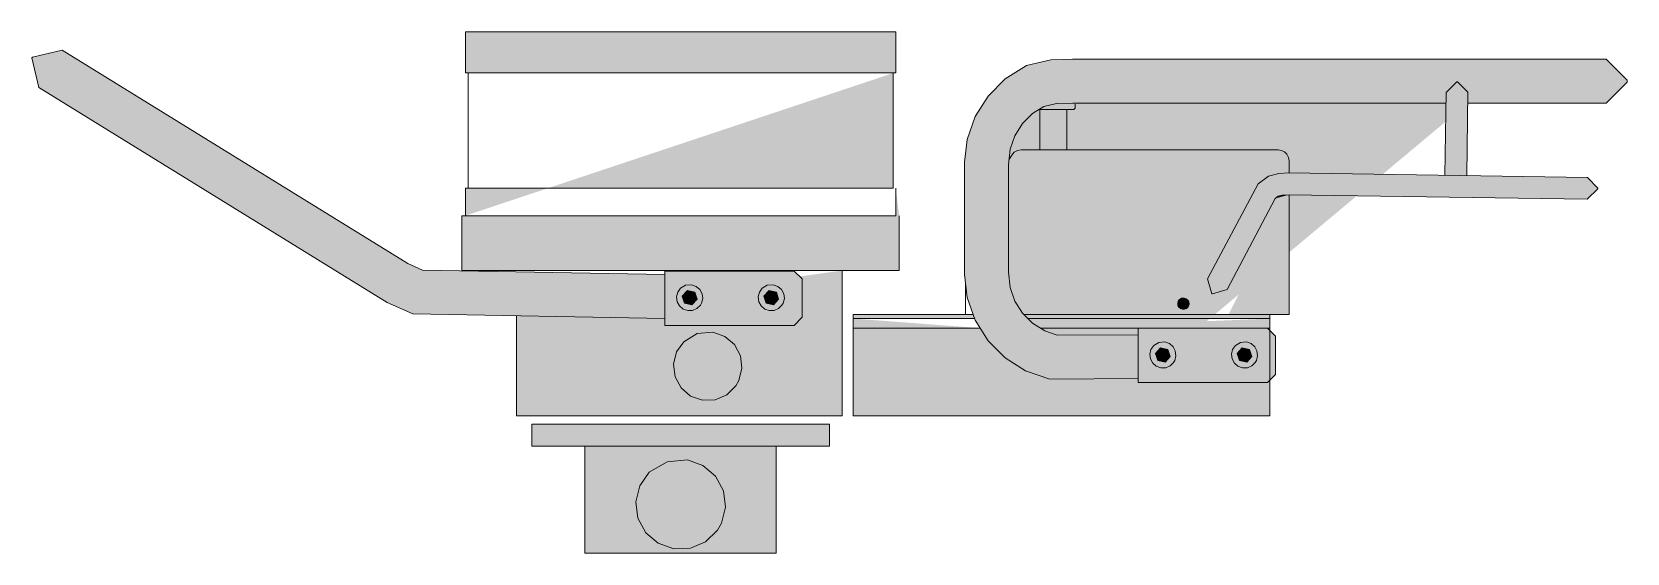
# Model space of a CAD drawing. Header units: millimetres. Extents: x -13 to 192, y 353 to 420.
import ezdxf

# ---------------------------------------------------------------- set-up
doc = ezdxf.new("R2010")
doc.units = ezdxf.units.MM
doc.header["$MEASUREMENT"] = 0
doc.layers.add('Layer 1', color=7, linetype='Continuous', lineweight=0)

msp = doc.modelspace()

# ---------------------------------------------------------------- hatches: boundary and pattern name
at = {"layer": 'Layer 1', "true_color": 0x000000, "transparency": 33554687}
h = msp.add_hatch(color=18, dxfattribs=at)
h.dxf.hatch_style = 2
h.paths.add_polyline_path([(98.25, 414.51), (42.86, 414.51), (42.86, 419.79), (98.25, 419.79), (98.25, 414.51)])
h = msp.add_hatch(color=18, dxfattribs=at)
h.dxf.hatch_style = 2
h.paths.add_polyline_path([(68.53, 382.94), (36.08, 383.53), (32.81, 385), (-12.06, 412.66), (-12.94, 416.44), (-12.87, 416.55), (-9.05, 417.43), (35.45, 390), (37.34, 389.15), (68.53, 388.59)])
h = msp.add_hatch(color=18, dxfattribs=at)
h.dxf.hatch_style = 2
h.paths.add_polyline_path([(129.45, 375.22), (118.07, 375.13), (114.97, 376.22), (112.33, 377.88), (110.13, 380.08), (108.47, 382.72), (107.44, 385.66), (107.11, 388.59), (107.11, 403.02), (107.44, 405.96), (108.47, 408.9), (110.13, 411.54), (112.33, 413.74), (115.09, 415.48), (118.2, 416.22), (121, 416.27), (189.68, 416.27), (192.38, 413.57), (192.38, 413.33), (189.68, 410.63), (171.88, 410.63)])
h = msp.add_hatch(color=18, dxfattribs=at)
h.dxf.hatch_style = 2
h.paths.add_polyline_path([(97.9, 414.48), (97.9, 399.69), (42.86, 399.68), (42.86, 396.16)])
h = msp.add_hatch(color=18, dxfattribs=at)
h.dxf.hatch_style = 2
h.paths.add_polyline_path([(168.94, 401.38), (169.08, 412.02), (170.48, 413.38), (170.54, 413.38), (171.9, 412.03), (171.76, 401.38), (171.76, 401.32)])
h = msp.add_hatch(color=18, dxfattribs=at)
h.dxf.hatch_style = 2
h.paths.add_polyline_path([(121.05, 410.63), (118.92, 410.59), (117.31, 410.2), (115.87, 409.3), (114.57, 408), (113.59, 406.44), (112.98, 404.7), (112.75, 402.71), (112.75, 388.91), (112.98, 386.92), (113.59, 385.18), (114.57, 383.62), (115.87, 382.32), (117.43, 381.34), (119.01, 380.78), (129.45, 380.86)])
h = msp.add_hatch(color=18, dxfattribs=at)
h.dxf.hatch_style = 2
h.paths.add_polyline_path([(169.06, 410.63), (121.05, 410.63), (118.92, 410.59), (117.31, 410.2), (115.87, 409.3), (114.57, 408), (113.59, 406.44), (112.98, 404.7), (112.75, 402.71), (112.75, 388.91), (112.98, 386.92), (113.59, 385.18), (114.57, 383.62), (115.87, 382.32), (117.43, 381.34), (119.01, 380.78), (129.45, 380.86)])
h = msp.add_hatch(color=18, dxfattribs=at)
h.dxf.hatch_style = 2
h.paths.add_polyline_path([(116.69, 409.82), (121.16, 409.82), (121.34, 409.99), (121.34, 410.52)])
h = msp.add_hatch(color=18, dxfattribs=at)
h.dxf.hatch_style = 2
h.paths.add_polyline_path([(112.82, 403.34), (113.18, 403.94), (113.5, 404.31), (113.92, 404.55), (114.39, 404.63), (147.46, 404.63), (147.9, 404.56), (148.29, 404.36), (148.6, 404.05), (148.8, 403.65), (148.87, 403.22), (148.87, 401.65)])
h = msp.add_hatch(color=18, dxfattribs=at)
h.dxf.hatch_style = 2
h.paths.add_polyline_path([(138.38, 388.02), (138.95, 386.12), (139.01, 386.09), (140.89, 386.65), (147.1, 398.39), (147.48, 398.66), (147.98, 398.79), (148.82, 398.83), (187.23, 398.27), (188.63, 399.63), (188.63, 399.69), (187.27, 401.09), (148.78, 401.65), (147.57, 401.6), (146.24, 401.26), (144.9, 400.27), (138.38, 388.02)])
h = msp.add_hatch(color=18, dxfattribs=at)
h.dxf.hatch_style = 2
h.paths.add_polyline_path([(148.78, 401.65), (147.57, 401.6), (146.24, 401.26), (144.9, 400.27)])
h = msp.add_hatch(color=18, dxfattribs=at)
h.dxf.hatch_style = 2
h.paths.add_polyline_path([(98.7, 396.16), (98.7, 389.11), (42.41, 389.11), (42.41, 396.16), (98.25, 396.16), (98.25, 399.68)])
h = msp.add_hatch(color=18, dxfattribs=at)
h.dxf.hatch_style = 2
h.paths.add_polyline_path([(148.87, 398.83), (148.87, 383.46), (141.09, 383.46)])
h = msp.add_hatch(color=18, dxfattribs=at)
h.dxf.hatch_style = 2
h.paths.add_polyline_path([(148.82, 398.83), (147.98, 398.79), (147.48, 398.66), (147.1, 398.39)])
h = msp.add_hatch(color=18, dxfattribs=at)
h.dxf.hatch_style = 2
h.paths.add_polyline_path([(91.37, 389.11), (91.37, 370.41), (49.45, 370.41), (49.45, 383.29)])
h = msp.add_hatch(color=18, dxfattribs=at)
h.dxf.hatch_style = 2
h.paths.add_polyline_path([(68.53, 382.06), (85.18, 382.06), (86.21, 383.09), (86.21, 388.02), (85.18, 389.04), (68.53, 389.04), (68.53, 382.06)])
h = msp.add_hatch(color=18, dxfattribs=at)
h.dxf.hatch_style = 2
h.paths.add_polyline_path([(73.4, 385.51), (73.25, 384.91), (73.1, 384.64), (72.65, 384.21), (72.08, 383.97), (71.47, 383.95), (70.88, 384.15), (70.41, 384.55), (70.12, 385.1), (70.04, 385.71), (70.19, 386.31), (70.54, 386.82), (71.21, 387.21), (71.97, 387.27), (72.56, 387.07), (73.03, 386.67), (73.32, 386.13), (73.4, 385.51)])
h = msp.add_hatch(color=18, dxfattribs=at)
h.dxf.hatch_style = 2
h.paths.add_polyline_path([(72.37, 386.33), (72.67, 385.41), (72.02, 384.7), (71.08, 384.9), (70.78, 385.82), (71.43, 386.53), (72.37, 386.33)])
h = msp.add_hatch(color=18, dxfattribs=at)
h.dxf.hatch_style = 2
h.paths.add_polyline_path([(72.67, 385.41), (72.02, 384.7), (71.08, 384.9), (70.78, 385.82), (71.43, 386.53), (72.37, 386.33), (72.67, 385.41)])
h = msp.add_hatch(color=18, dxfattribs=at)
h.dxf.hatch_style = 2
h.paths.add_polyline_path([(71.42, 386.53), (72.37, 386.33), (72.66, 385.41)])
h = msp.add_hatch(color=18, dxfattribs=at)
h.dxf.hatch_style = 2
h.paths.add_polyline_path([(83.91, 385.51), (83.76, 384.91), (83.6, 384.64), (83.16, 384.21), (82.59, 383.97), (81.97, 383.95), (81.39, 384.15), (80.92, 384.55), (80.62, 385.1), (80.55, 385.71), (80.7, 386.31), (81.05, 386.82), (81.71, 387.21), (82.48, 387.27), (83.06, 387.07), (83.54, 386.67), (83.83, 386.13), (83.91, 385.51)])
h = msp.add_hatch(color=18, dxfattribs=at)
h.dxf.hatch_style = 2
h.paths.add_polyline_path([(82.88, 386.33), (83.17, 385.41), (82.53, 384.7), (81.58, 384.9), (81.29, 385.82), (81.94, 386.53), (82.88, 386.33)])
h = msp.add_hatch(color=18, dxfattribs=at)
h.dxf.hatch_style = 2
h.paths.add_polyline_path([(83.17, 385.41), (82.53, 384.7), (81.58, 384.9), (81.29, 385.82), (81.94, 386.53), (82.88, 386.33), (83.17, 385.41)])
h = msp.add_hatch(color=18, dxfattribs=at)
h.dxf.hatch_style = 2
h.paths.add_polyline_path([(81.93, 386.53), (82.87, 386.33), (83.17, 385.41)])
h = msp.add_hatch(color=18, dxfattribs=at)
h.dxf.hatch_style = 2
h.paths.add_polyline_path([(136, 384.8), (135.97, 385.07), (135.84, 385.31), (135.64, 385.48), (135.38, 385.57), (135.05, 385.54), (134.76, 385.37), (134.6, 385.15), (134.54, 384.89), (134.57, 384.62), (134.7, 384.38), (134.91, 384.21), (135.16, 384.12), (135.43, 384.13), (135.68, 384.23), (135.87, 384.42), (135.94, 384.54), (136, 384.8)])
h = msp.add_hatch(color=18, dxfattribs=at)
h.dxf.hatch_style = 2
h.paths.add_polyline_path([(108.39, 382.93), (92.78, 382.93), (92.78, 383.46), (108.21, 383.46)])
h = msp.add_hatch(color=18, dxfattribs=at)
h.dxf.hatch_style = 2
h.paths.add_polyline_path([(109.11, 381.7), (92.78, 381.7), (92.78, 382.93)])
h = msp.add_hatch(color=18, dxfattribs=at)
h.dxf.hatch_style = 2
h.paths.add_polyline_path([(115.26, 382.93), (146.4, 382.93), (146.4, 383.46), (114.73, 383.46)])
h = msp.add_hatch(color=18, dxfattribs=at)
h.dxf.hatch_style = 2
h.paths.add_polyline_path([(146.4, 382.93), (146.4, 381.7), (116.86, 381.7)])
h = msp.add_hatch(color=18, dxfattribs=at)
h.dxf.hatch_style = 2
h.paths.add_polyline_path([(78.46, 376.54), (78.07, 374.97), (77.67, 374.26), (76.5, 373.12), (75.01, 372.49), (73.38, 372.43), (71.85, 372.97), (70.62, 374.02), (69.84, 375.45), (69.64, 377.06), (70.03, 378.64), (70.96, 379.96), (72.71, 380.99), (74.71, 381.17), (76.25, 380.63), (77.49, 379.58), (78.26, 378.15), (78.46, 376.54)])
h = msp.add_hatch(color=18, dxfattribs=at)
h.dxf.hatch_style = 2
h.paths.add_polyline_path([(146.4, 381.7), (146.4, 370.41), (92.78, 370.41), (92.78, 381.7)])
h = msp.add_hatch(color=18, dxfattribs=at)
h.dxf.hatch_style = 2
h.paths.add_polyline_path([(129.45, 374.7), (129.45, 381.69), (146.09, 381.69), (147.12, 380.66), (147.12, 375.73), (146.09, 374.7), (129.45, 374.7)])
h = msp.add_hatch(color=18, dxfattribs=at)
h.dxf.hatch_style = 2
h.paths.add_polyline_path([(134.31, 378.15), (134.23, 378.77), (133.94, 379.31), (133.47, 379.71), (132.89, 379.92), (132.12, 379.85), (131.46, 379.46), (131.1, 378.95), (130.95, 378.35), (131.03, 377.74), (131.32, 377.19), (131.79, 376.79), (132.38, 376.59), (133, 376.61), (133.57, 376.85), (134.01, 377.28), (134.16, 377.55), (134.31, 378.15)])
h = msp.add_hatch(color=18, dxfattribs=at)
h.dxf.hatch_style = 2
h.paths.add_polyline_path([(144.82, 378.15), (144.74, 378.77), (144.45, 379.31), (143.98, 379.71), (143.39, 379.92), (142.63, 379.85), (141.96, 379.46), (141.61, 378.95), (141.46, 378.35), (141.54, 377.74), (141.83, 377.19), (142.3, 376.79), (142.89, 376.59), (143.51, 376.61), (144.07, 376.85), (144.52, 377.28), (144.67, 377.55), (144.82, 378.15)])
h = msp.add_hatch(color=18, dxfattribs=at)
h.dxf.hatch_style = 2
h.paths.add_polyline_path([(133.28, 378.97), (132.34, 379.17), (131.69, 378.46), (131.99, 377.54), (132.93, 377.34), (133.58, 378.05), (133.28, 378.97)])
h = msp.add_hatch(color=18, dxfattribs=at)
h.dxf.hatch_style = 2
h.paths.add_polyline_path([(133.58, 378.05), (133.28, 378.97), (132.34, 379.17), (131.69, 378.46), (131.99, 377.54), (132.93, 377.34), (133.58, 378.05)])
h = msp.add_hatch(color=18, dxfattribs=at)
h.dxf.hatch_style = 2
h.paths.add_polyline_path([(133.57, 378.05), (133.28, 378.97), (132.34, 379.17)])
h = msp.add_hatch(color=18, dxfattribs=at)
h.dxf.hatch_style = 2
h.paths.add_polyline_path([(143.79, 378.97), (142.85, 379.17), (142.2, 378.46), (142.5, 377.54), (143.44, 377.34), (144.09, 378.05), (143.79, 378.97)])
h = msp.add_hatch(color=18, dxfattribs=at)
h.dxf.hatch_style = 2
h.paths.add_polyline_path([(144.09, 378.05), (143.79, 378.97), (142.85, 379.17), (142.2, 378.46), (142.5, 377.54), (143.44, 377.34), (144.09, 378.05)])
h = msp.add_hatch(color=18, dxfattribs=at)
h.dxf.hatch_style = 2
h.paths.add_polyline_path([(144.08, 378.05), (143.79, 378.97), (142.84, 379.17)])
h = msp.add_hatch(color=18, dxfattribs=at)
h.dxf.hatch_style = 2
h.paths.add_polyline_path([(51.41, 366.53), (89.74, 366.53), (89.74, 369.35), (51.41, 369.35), (51.41, 366.53)])
h = msp.add_hatch(color=18, dxfattribs=at)
h.dxf.hatch_style = 2
h.paths.add_polyline_path([(82.86, 366.54), (82.87, 352.78), (58.25, 352.78), (58.25, 366.54)])
h = msp.add_hatch(color=18, dxfattribs=at)
h.dxf.hatch_style = 2
h.paths.add_polyline_path([(76.33, 358.7), (75.81, 356.64), (75.29, 355.71), (73.77, 354.23), (71.82, 353.4), (69.69, 353.33), (67.69, 354.03), (66.08, 355.4), (65.07, 357.27), (64.8, 359.38), (65.31, 361.43), (66.53, 363.17), (68.81, 364.51), (71.43, 364.75), (73.43, 364.05), (75.05, 362.67), (76.06, 360.8), (76.33, 358.7)])

# ---------------------------------------------------------------- linework, layer by layer
at = {"layer": 'Layer 1'}
for p, q in [((43.22, 399.69), (43.22, 414.48)), ((116.78, 409.82), (116.78, 404.63)), ((120.28, 409.82), (120.28, 404.63)), ((107.24, 383.46), (107.24, 387.38)), ((71.07, 384.9), (72.01, 384.7)), ((81.58, 384.9), (82.52, 384.7)), ((132.93, 377.34), (131.98, 377.54)), ((143.43, 377.34), (142.49, 377.54))]:
    msp.add_line(p, q, dxfattribs=at)
for points in [[(98.25, 414.51), (42.86, 414.51), (42.86, 419.79), (98.25, 419.79), (98.25, 414.51)], [(68.53, 382.94), (36.08, 383.53), (32.81, 385), (-12.06, 412.66), (-12.94, 416.44), (-12.87, 416.55), (-9.05, 417.43), (35.45, 390), (37.34, 389.15), (68.53, 388.59)], [(129.45, 375.22), (118.07, 375.13), (114.97, 376.22), (112.33, 377.88), (110.13, 380.08), (108.47, 382.72), (107.44, 385.66), (107.11, 388.59), (107.11, 403.02), (107.44, 405.96), (108.47, 408.9), (110.13, 411.54), (112.33, 413.74), (115.09, 415.48), (118.2, 416.22), (121, 416.27), (189.68, 416.27), (192.38, 413.57), (192.38, 413.33), (189.68, 410.63), (171.88, 410.63)], [(97.9, 414.48), (97.9, 399.69), (42.86, 399.68), (42.86, 396.16)], [(168.94, 401.38), (169.08, 412.02), (170.48, 413.38), (170.54, 413.38), (171.9, 412.03), (171.76, 401.38), (171.76, 401.32)], [(121.05, 410.63), (118.92, 410.59), (117.31, 410.2), (115.87, 409.3), (114.57, 408), (113.59, 406.44), (112.98, 404.7), (112.75, 402.71), (112.75, 388.91), (112.98, 386.92), (113.59, 385.18), (114.57, 383.62), (115.87, 382.32), (117.43, 381.34), (119.01, 380.78), (129.45, 380.86)], [(169.06, 410.63), (121.05, 410.63), (118.92, 410.59), (117.31, 410.2), (115.87, 409.3), (114.57, 408), (113.59, 406.44), (112.98, 404.7), (112.75, 402.71), (112.75, 388.91), (112.98, 386.92), (113.59, 385.18), (114.57, 383.62), (115.87, 382.32), (117.43, 381.34), (119.01, 380.78), (129.45, 380.86)], [(116.69, 409.82), (121.16, 409.82), (121.34, 409.99), (121.34, 410.52)], [(112.82, 403.34), (113.18, 403.94), (113.5, 404.31), (113.92, 404.55), (114.39, 404.63), (147.46, 404.63), (147.9, 404.56), (148.29, 404.36), (148.6, 404.05), (148.8, 403.65), (148.87, 403.22), (148.87, 401.65)], [(138.38, 388.02), (138.95, 386.12), (139.01, 386.09), (140.89, 386.65), (147.1, 398.39), (147.48, 398.66), (147.98, 398.79), (148.82, 398.83), (187.23, 398.27), (188.63, 399.63), (188.63, 399.69), (187.27, 401.09), (148.78, 401.65), (147.57, 401.6), (146.24, 401.26), (144.9, 400.27), (138.38, 388.02)], [(148.78, 401.65), (147.57, 401.6), (146.24, 401.26), (144.9, 400.27)], [(98.7, 396.16), (98.7, 389.11), (42.41, 389.11), (42.41, 396.16), (98.25, 396.16), (98.25, 399.68)], [(148.87, 398.83), (148.87, 383.46), (141.09, 383.46)], [(148.82, 398.83), (147.98, 398.79), (147.48, 398.66), (147.1, 398.39)], [(91.37, 389.11), (91.37, 370.41), (49.45, 370.41), (49.45, 383.29)], [(68.53, 382.06), (85.18, 382.06), (86.21, 383.09), (86.21, 388.02), (85.18, 389.04), (68.53, 389.04), (68.53, 382.06)], [(73.4, 385.51), (73.25, 384.91), (73.1, 384.64), (72.65, 384.21), (72.08, 383.97), (71.47, 383.95), (70.88, 384.15), (70.41, 384.55), (70.12, 385.1), (70.04, 385.71), (70.19, 386.31), (70.54, 386.82), (71.21, 387.21), (71.97, 387.27), (72.56, 387.07), (73.03, 386.67), (73.32, 386.13), (73.4, 385.51)], [(72.37, 386.33), (72.67, 385.41), (72.02, 384.7), (71.08, 384.9), (70.78, 385.82), (71.43, 386.53), (72.37, 386.33)], [(72.67, 385.41), (72.02, 384.7), (71.08, 384.9), (70.78, 385.82), (71.43, 386.53), (72.37, 386.33), (72.67, 385.41)], [(71.42, 386.53), (72.37, 386.33), (72.66, 385.41)], [(83.91, 385.51), (83.76, 384.91), (83.6, 384.64), (83.16, 384.21), (82.59, 383.97), (81.97, 383.95), (81.39, 384.15), (80.92, 384.55), (80.62, 385.1), (80.55, 385.71), (80.7, 386.31), (81.05, 386.82), (81.71, 387.21), (82.48, 387.27), (83.06, 387.07), (83.54, 386.67), (83.83, 386.13), (83.91, 385.51)], [(82.88, 386.33), (83.17, 385.41), (82.53, 384.7), (81.58, 384.9), (81.29, 385.82), (81.94, 386.53), (82.88, 386.33)], [(83.17, 385.41), (82.53, 384.7), (81.58, 384.9), (81.29, 385.82), (81.94, 386.53), (82.88, 386.33), (83.17, 385.41)], [(81.93, 386.53), (82.87, 386.33), (83.17, 385.41)], [(136, 384.8), (135.97, 385.07), (135.84, 385.31), (135.64, 385.48), (135.38, 385.57), (135.05, 385.54), (134.76, 385.37), (134.6, 385.15), (134.54, 384.89), (134.57, 384.62), (134.7, 384.38), (134.91, 384.21), (135.16, 384.12), (135.43, 384.13), (135.68, 384.23), (135.87, 384.42), (135.94, 384.54), (136, 384.8)], [(108.39, 382.93), (92.78, 382.93), (92.78, 383.46), (108.21, 383.46)], [(109.11, 381.7), (92.78, 381.7), (92.78, 382.93)], [(115.26, 382.93), (146.4, 382.93), (146.4, 383.46), (114.73, 383.46)], [(146.4, 382.93), (146.4, 381.7), (116.86, 381.7)], [(78.46, 376.54), (78.07, 374.97), (77.67, 374.26), (76.5, 373.12), (75.01, 372.49), (73.38, 372.43), (71.85, 372.97), (70.62, 374.02), (69.84, 375.45), (69.64, 377.06), (70.03, 378.64), (70.96, 379.96), (72.71, 380.99), (74.71, 381.17), (76.25, 380.63), (77.49, 379.58), (78.26, 378.15), (78.46, 376.54)], [(146.4, 381.7), (146.4, 370.41), (92.78, 370.41), (92.78, 381.7)], [(129.45, 374.7), (129.45, 381.69), (146.09, 381.69), (147.12, 380.66), (147.12, 375.73), (146.09, 374.7), (129.45, 374.7)], [(134.31, 378.15), (134.23, 378.77), (133.94, 379.31), (133.47, 379.71), (132.89, 379.92), (132.12, 379.85), (131.46, 379.46), (131.1, 378.95), (130.95, 378.35), (131.03, 377.74), (131.32, 377.19), (131.79, 376.79), (132.38, 376.59), (133, 376.61), (133.57, 376.85), (134.01, 377.28), (134.16, 377.55), (134.31, 378.15)], [(144.82, 378.15), (144.74, 378.77), (144.45, 379.31), (143.98, 379.71), (143.39, 379.92), (142.63, 379.85), (141.96, 379.46), (141.61, 378.95), (141.46, 378.35), (141.54, 377.74), (141.83, 377.19), (142.3, 376.79), (142.89, 376.59), (143.51, 376.61), (144.07, 376.85), (144.52, 377.28), (144.67, 377.55), (144.82, 378.15)], [(133.28, 378.97), (132.34, 379.17), (131.69, 378.46), (131.99, 377.54), (132.93, 377.34), (133.58, 378.05), (133.28, 378.97)], [(133.58, 378.05), (133.28, 378.97), (132.34, 379.17), (131.69, 378.46), (131.99, 377.54), (132.93, 377.34), (133.58, 378.05)], [(133.57, 378.05), (133.28, 378.97), (132.34, 379.17)], [(143.79, 378.97), (142.85, 379.17), (142.2, 378.46), (142.5, 377.54), (143.44, 377.34), (144.09, 378.05), (143.79, 378.97)], [(144.09, 378.05), (143.79, 378.97), (142.85, 379.17), (142.2, 378.46), (142.5, 377.54), (143.44, 377.34), (144.09, 378.05)], [(144.08, 378.05), (143.79, 378.97), (142.84, 379.17)], [(51.41, 366.53), (89.74, 366.53), (89.74, 369.35), (51.41, 369.35), (51.41, 366.53)], [(82.86, 366.54), (82.87, 352.78), (58.25, 352.78), (58.25, 366.54)], [(76.33, 358.7), (75.81, 356.64), (75.29, 355.71), (73.77, 354.23), (71.82, 353.4), (69.69, 353.33), (67.69, 354.03), (66.08, 355.4), (65.07, 357.27), (64.8, 359.38), (65.31, 361.43), (66.53, 363.17), (68.81, 364.51), (71.43, 364.75), (73.43, 364.05), (75.05, 362.67), (76.06, 360.8), (76.33, 358.7)]]:
    msp.add_lwpolyline(points, dxfattribs=at)

doc.saveas('drawing.dxf')
